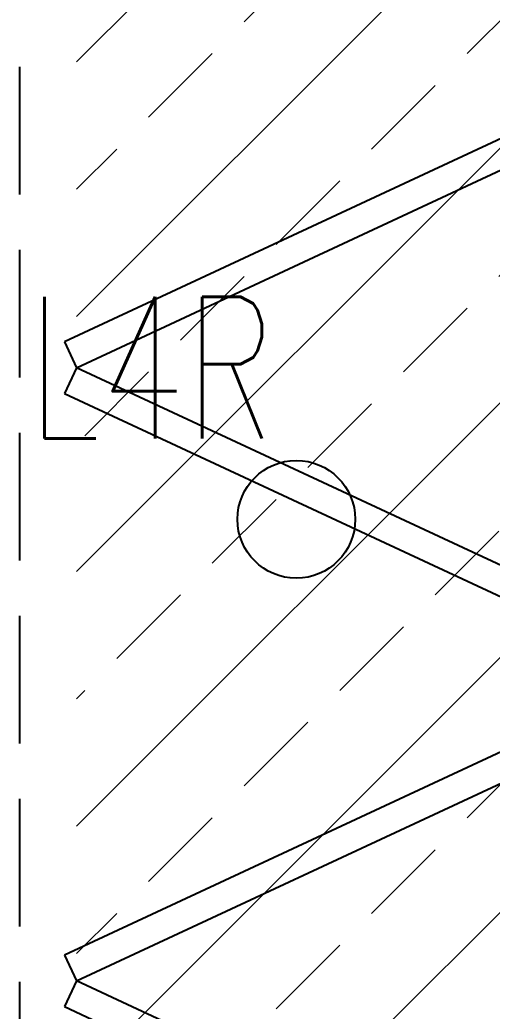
# Model space of a CAD drawing. Header units: millimetres. Extents: x -92759 to 184353, y -15225 to 86714.
# Drawn here: x 72901 to 73733, y 63849 to 65597 of the extents above; entities that cross this region are included whole.
import ezdxf

# ---------------------------------------------------------------- set-up
doc = ezdxf.new("R2010")
doc.units = ezdxf.units.MM
doc.linetypes.add('IDA - Hidden 065', pattern=[322.5, 225, -97.5])
for name, color, linetype in [('0-1', 9, 'Continuous'), ('A-_DOOR----_E', 8, 'Continuous'), ('A-PATT-CONC', 8, 'Continuous'), ('E-_LIGT----_E-', 3, 'Continuous'), ('E-legend', 1, 'Continuous')]:
    doc.layers.add(name, color=color, linetype=linetype)
doc.layers.add('A-_DETA----_E-5', color=7, linetype='IDA - Hidden 065', true_color=0xa5a5a5)
doc.layers.add('HFI 9MM FPB', color=94, linetype='Continuous', lineweight=5)
doc.styles.add('Simplex', font='simplex_.ttf', dxfattribs={"width": 0.7, "height": 450})

# ---------------------------------------------------------------- blocks, each defined once
blk = doc.blocks.new('IDA - F - Multi - Fold - FL - IDA - F - Multi - Fold - 8400L x 3000H-9618926-BLK8_RHH_2ND STOREY PLAN')
at = {"layer": 'A-_DOOR----_E'}
for p, q in [((857.7, 50), (362.6, 1111.7)), ((1352.8, 1111.7), (857.7, 50)), ((1938.5, 50), (1443.4, 1111.7)), ((2433.5, 1111.7), (1938.5, 50)), ((317.3, 1090.5), (812.4, 28.9)), ((903, 28.9), (1398.1, 1090.5)), ((1398.1, 1090.5), (1893.2, 28.9)), ((1983.8, 28.9), (2478.9, 1090.5)), ((812.4, 28.9), (857.7, 50)), ((857.7, 50), (903, 28.9)), ((1893.2, 28.9), (1938.5, 50)), ((1938.5, 50), (1983.8, 28.9))]:
    blk.add_line(p, q, dxfattribs=at)
blk = doc.blocks.new('A$C3019c3af')
at = {"layer": 'A-_DETA----_E-5'}
blk.add_line((-9800, 29000), (-9800, 37200), dxfattribs=at)
at = {"layer": 'A-_DOOR----_E', "rotation": 270}
blk.add_blockref('IDA - F - Multi - Fold - FL - IDA - F - Multi - Fold - 8400L x 3000H-9618926-BLK8_RHH_2ND STOREY PLAN', (-9750, 33100), dxfattribs=at)
blk = doc.blocks.new('RCP_B8L2')
at = {"layer": 'HFI 9MM FPB'}
h = blk.add_hatch(dxfattribs=at)
h.set_pattern_fill('ANSI33', color=256, scale=50)
h.set_pattern_definition([(45, (-581589.02, -147239), (-224.5064, 224.5064), []), (45, (-581364.5, -147239), (-224.5064, 224.5064), [158.75, -79.375])])
h.paths.add_polyline_path([(-378761.8, -151102.3), (-375761.8, -151102.3), (-375761.8, -158302.3), (-378761.8, -158302.3)], flags=16)
h.paths.add_polyline_path([(-377668.1, -149827.3), (-374918.1, -149827.3), (-374918.1, -159127.3), (-379618.1, -159127.3), (-379618.1, -150277.3), (-377668.1, -150277.3)])
blk = doc.blocks.new('A$C020d881d')
at = {"layer": 'E-legend', "lineweight": 25}
blk.add_circle((818.7, 172), 103.8, dxfattribs=at)
at = {"layer": 'E-legend', "lineweight": 25, "style": 'Simplex', "width": 0.7}
blk.add_text('L4R', height=250, dxfattribs=at).set_placement((345.2, 314.3))
blk = doc.blocks.new('EL_B8_L2_R4')
at = {"layer": 'E-_LIGT----_E-', "ltscale": 0.5}
blk.add_blockref('A$C020d881d', (-17731.5, -14797), dxfattribs=at)

msp = doc.modelspace()

# ---------------------------------------------------------------- block references
at = {"layer": '0-1'}
msp.add_blockref('A$C3019c3af', (82701.1, 32741.2), dxfattribs=at)
at = {"layer": 'A-PATT-CONC'}
msp.add_blockref('RCP_B8L2', (452619.1, 220318.5), dxfattribs=at)
at = {"layer": 'E-legend', "color": 7}
msp.add_blockref('EL_B8_L2_R4', (90301.1, 79341.2), dxfattribs=at)

doc.saveas('drawing.dxf')
